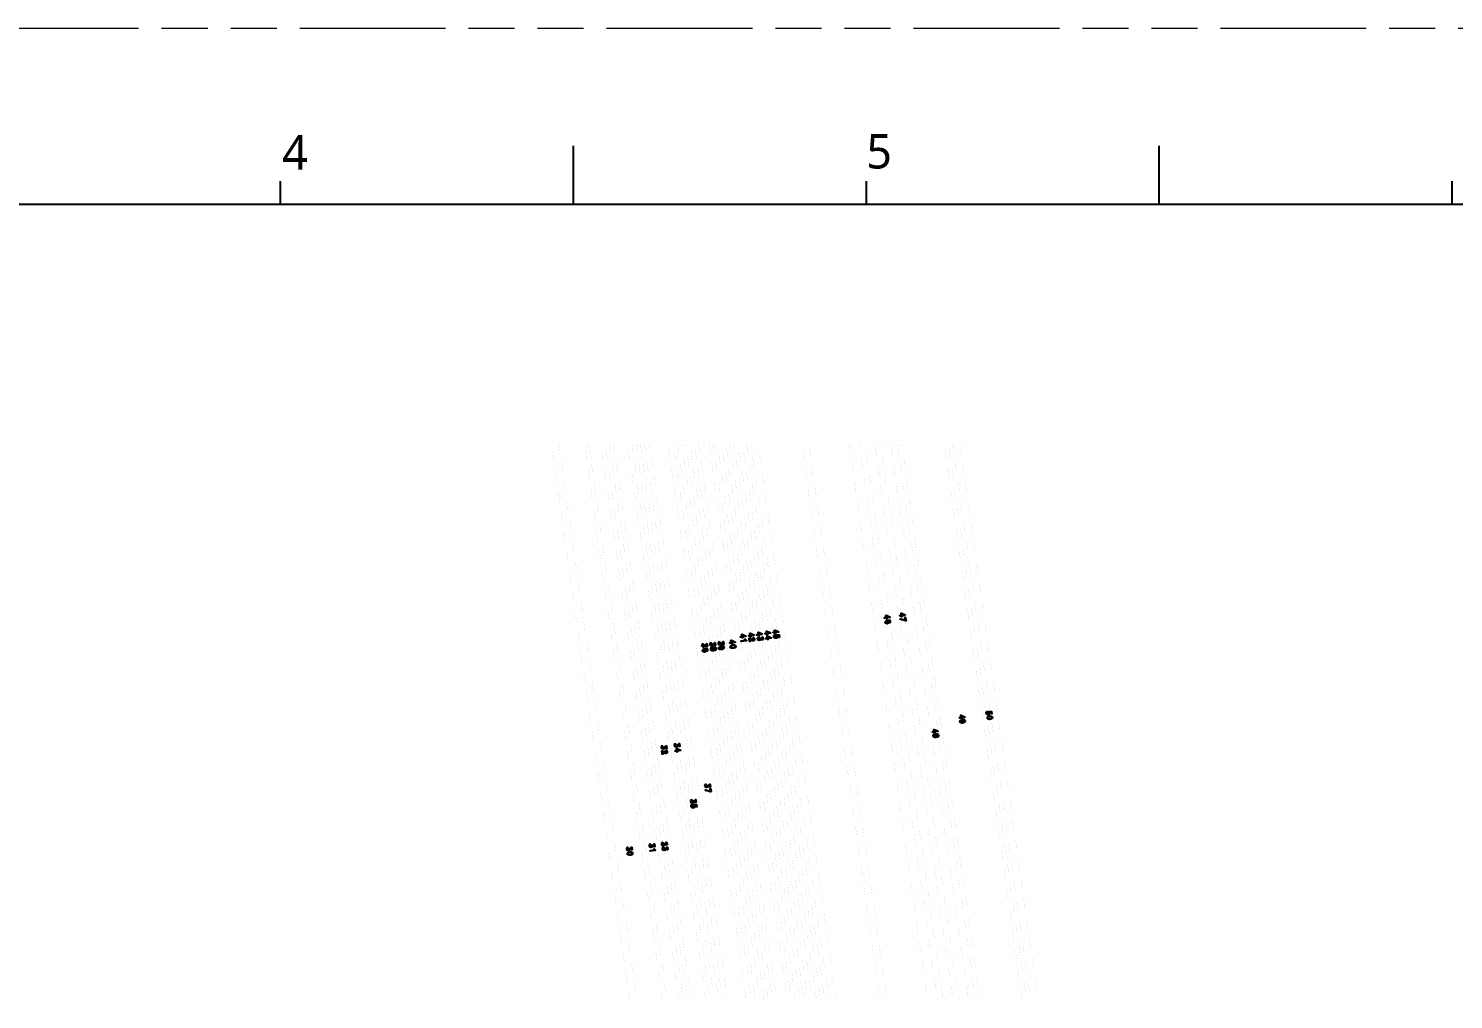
# Model space of a CAD drawing. Extents: x 176 to 489, y 37 to 258.
# Drawn here: x 302 to 394.9, y 195 to 258.2 of the extents above; entities that cross this region are included whole.
import ezdxf

# ---------------------------------------------------------------- set-up
doc = ezdxf.new("R2010")
doc.units = 0
doc.linetypes.add('PHANTOM', pattern=[29.5, 9.5, -1.5, 3, -1.5, 3, -1.5, 9.5])
doc.layers.get('0').update_dxf_attribs({"color": 10})
doc.layers.add('0PAPERF', color=2, linetype='PHANTOM', lineweight=5, plot=False)
doc.layers.add('b_area', color=3, linetype='Continuous')
doc.layers.add('DIM', color=3, linetype='Continuous', lineweight=5)
doc.styles.get("Standard").update_dxf_attribs({"font": 'txt.shx'})

msp = doc.modelspace()

# ---------------------------------------------------------------- linework, layer by layer
for p, q in [((337.548, 246.736), (337.548, 250.554)), ((375.733, 246.736), (375.733, 250.554)), ((318.456, 246.736), (318.456, 248.263)), ((356.641, 246.736), (356.641, 248.263)), ((394.825, 246.736), (394.825, 248.263)), ((479.594, 246.736), (184.812, 246.736))]:
    msp.add_line(p, q)
at = {"layer": '0PAPERF'}
msp.add_line((489.218, 258.195), (176.028, 258.195), dxfattribs=at)
at = {"layer": 'b_area'}
for p, q in [((358.076, 219.866), (357.96, 219.917)), ((359.072, 220.006), (358.956, 220.056)), ((347.985, 218.24), (347.869, 218.291)), ((348.492, 218.314), (348.744, 218.349)), ((348.685, 218.633), (348.569, 218.683)), ((349.221, 218.698), (349.105, 218.748)), ((349.756, 218.764), (349.64, 218.814)), ((350.291, 218.836), (350.175, 218.886)), ((350.335, 218.524), (350.219, 218.574)), ((350.825, 218.907), (350.71, 218.958)), ((362.957, 213.362), (362.841, 213.413)), ((361.199, 212.433), (361.083, 212.484)), ((344.428, 211.195), (344.312, 211.245)), ((342.557, 204.652), (342.808, 204.687))]:
    msp.add_line(p, q, dxfattribs=at)
at = {"layer": 'b_area', "const_width": 0.0015}
for points in [[(331.299, 194.952), (331.299, 231.174), (375.432, 231.174), (375.432, 194.952), (331.299, 194.952), (331.299, 231.174), (336.124, 231.174), (341.215, 194.952)], [(336.591, 231.174), (338.265, 231.174), (343.356, 194.952), (341.682, 194.952)], [(338.537, 231.174), (339.345, 231.174), (344.436, 194.952), (343.628, 194.952)], [(339.618, 231.174), (339.89, 231.174), (344.981, 194.952), (344.708, 194.952)], [(340.163, 231.174), (341.086, 231.174), (346.177, 194.952), (345.253, 194.952)], [(341.358, 231.174), (341.631, 231.174), (346.721, 194.952), (346.449, 194.952)], [(341.904, 231.174), (342.177, 231.174), (347.267, 194.952), (346.995, 194.952)], [(342.502, 231.174), (343.714, 231.174), (348.805, 194.952), (347.593, 194.952)], [(344.062, 231.174), (344.334, 231.174), (349.425, 194.952), (349.152, 194.952)], [(344.606, 231.174), (344.879, 231.174), (349.969, 194.952), (349.697, 194.952)], [(345.151, 231.174), (345.424, 231.174), (350.514, 194.952), (350.242, 194.952)], [(345.696, 231.174), (346.388, 231.174), (351.479, 194.952), (350.787, 194.952)], [(346.661, 231.174), (346.933, 231.174), (352.024, 194.952), (351.752, 194.952)], [(347.206, 231.174), (347.478, 231.174), (352.569, 194.952), (352.296, 194.952)], [(347.75, 231.174), (348.023, 231.174), (353.114, 194.952), (352.841, 194.952)], [(348.295, 231.174), (348.568, 231.174), (353.658, 194.952), (353.386, 194.952)], [(348.84, 231.174), (349.112, 231.174), (354.203, 194.952), (353.931, 194.952)], [(349.58, 231.174), (352.422, 231.174), (357.512, 194.952), (354.671, 194.952)], [(352.89, 231.174), (355.524, 231.174), (360.615, 194.952), (357.981, 194.952)], [(356.172, 231.174), (356.55, 231.174), (361.64, 194.952), (361.263, 194.952)], [(357.188, 231.174), (357.565, 231.174), (362.656, 194.952), (362.279, 194.952)], [(358.209, 231.174), (358.671, 231.174), (363.761, 194.952), (363.3, 194.952)], [(358.943, 231.174), (361.713, 231.174), (366.804, 194.952), (364.034, 194.952)], [(361.986, 231.174), (362.258, 231.174), (367.349, 194.952), (367.076, 194.952)], [(362.727, 231.174), (375.432, 231.174), (375.432, 194.952), (367.817, 194.952)]]:
    msp.add_lwpolyline(points, close=True, dxfattribs=at)
at = {"layer": 'b_area'}
for points in [[(358.839, 219.973), (358.92, 219.985), (358.906, 220.09, -0.59497), (358.937, 220.114), (359.162, 220.016, -0.768072), (359.157, 219.973), (358.971, 219.947), (358.977, 219.905, -1), (358.932, 219.899), (358.927, 219.94), (358.845, 219.929, -1)], [(357.843, 219.833), (357.924, 219.845), (357.91, 219.95, -0.59497), (357.941, 219.974), (358.166, 219.876, -0.768072), (358.161, 219.833), (357.975, 219.807), (357.981, 219.765, -1), (357.936, 219.759), (357.931, 219.8), (357.849, 219.789, -1)], [(347.752, 218.208), (347.834, 218.219), (347.819, 218.324, -0.59497), (347.851, 218.348), (348.076, 218.25, -0.768072), (348.07, 218.207), (347.885, 218.181), (347.891, 218.139, -1), (347.846, 218.133), (347.84, 218.175), (347.759, 218.163, -1)], [(348.452, 218.6), (348.534, 218.612), (348.519, 218.717, -0.59497), (348.551, 218.74), (348.775, 218.643, -0.768072), (348.77, 218.6), (348.585, 218.573), (348.59, 218.532, -1), (348.546, 218.526), (348.54, 218.567), (348.458, 218.556, -1)], [(348.988, 218.665), (349.069, 218.677), (349.055, 218.782, -0.59497), (349.086, 218.805), (349.311, 218.708, -0.768072), (349.306, 218.664), (349.12, 218.638), (349.126, 218.597, -1), (349.081, 218.591), (349.076, 218.632), (348.994, 218.621, -1)], [(349.523, 218.731), (349.605, 218.743), (349.59, 218.848, -0.59497), (349.622, 218.871), (349.847, 218.774, -0.768072), (349.841, 218.73), (349.656, 218.704), (349.662, 218.663, -1), (349.617, 218.657), (349.611, 218.698), (349.529, 218.687, -1)], [(350.058, 218.803), (350.14, 218.814), (350.125, 218.919, -0.59497), (350.157, 218.943), (350.381, 218.845, -0.768072), (350.376, 218.802), (350.19, 218.776), (350.196, 218.735, -1), (350.152, 218.728), (350.146, 218.77), (350.064, 218.758, -1)], [(350.102, 218.491), (350.183, 218.502), (350.169, 218.607, -0.59497), (350.2, 218.631), (350.425, 218.533, -0.768072), (350.42, 218.49), (350.234, 218.464), (350.24, 218.423, -1), (350.196, 218.416), (350.19, 218.458), (350.108, 218.446, -1)], [(350.593, 218.875), (350.674, 218.886), (350.66, 218.991, -0.59497), (350.691, 219.015), (350.916, 218.917, -0.768072), (350.911, 218.874), (350.725, 218.848), (350.731, 218.806, -1), (350.686, 218.8), (350.681, 218.841), (350.599, 218.83, -1)], [(347.815, 217.923), (347.817, 217.906), (347.832, 217.881, 0.272365), (348.078, 217.915, 0.311738), (348.068, 217.986, 0.272365), (347.822, 217.952)], [(362.724, 213.33), (362.805, 213.341), (362.791, 213.446, -0.59497), (362.823, 213.47), (363.047, 213.372, -0.768072), (363.042, 213.329), (362.856, 213.303), (362.862, 213.262, -1), (362.818, 213.255), (362.812, 213.297), (362.73, 213.285, -1)], [(364.545, 213.293), (364.548, 213.276), (364.562, 213.251, 0.272365), (364.808, 213.285, 0.311738), (364.798, 213.356, 0.272365), (364.552, 213.322)], [(360.966, 212.401), (361.048, 212.412), (361.033, 212.517, -0.59497), (361.065, 212.541), (361.29, 212.443, -0.768072), (361.284, 212.4), (361.099, 212.374), (361.104, 212.332, -1), (361.06, 212.326), (361.054, 212.368), (360.972, 212.356, -1)], [(344.195, 211.162), (344.277, 211.173), (344.262, 211.278, -0.59497), (344.294, 211.302), (344.518, 211.204, -0.768072), (344.513, 211.161), (344.327, 211.135), (344.333, 211.094, -1), (344.289, 211.087), (344.283, 211.129), (344.201, 211.117, -1)], [(341.096, 204.443), (341.098, 204.426), (341.112, 204.4, 0.272365), (341.359, 204.435, 0.311738), (341.349, 204.506, 0.272365), (341.102, 204.471)]]:
    msp.add_lwpolyline(points, format="xyb", close=True, dxfattribs=at)
for points in [[(358.174, 219.479, -1.486874), (358.171, 219.53, 0.775011), (358.074, 219.616, -0.886721), (357.927, 219.449), (357.895, 219.469, -0.130005), (357.887, 219.478), (357.866, 219.514, -0.095048), (357.864, 219.522, -0.355115), (358.136, 219.658)], [(358.869, 219.694, -1), (358.88, 219.737), (359.178, 219.662)], [(359.178, 219.662), (359.157, 219.807, -1), (359.202, 219.814), (359.227, 219.635, -0.537552), (359.199, 219.61), (358.869, 219.694)], [(347.303, 218.138), (347.289, 218.237, -1), (347.333, 218.244), (347.353, 218.104, -0.603103), (347.321, 218.08), (347.229, 218.123, -0.719362), (346.987, 218.117)], [(347.043, 218.25, -1), (347.066, 218.211, 0.637767), (347.071, 218.085)], [(348.721, 218.377, -1.522455), (348.773, 218.384), (348.819, 218.354, -0.699872), (348.81, 218.313), (348.498, 218.269, -1), (348.492, 218.314)], [(348.744, 218.349, -0.070644), (348.74, 218.354), (348.721, 218.377)], [(348.994, 218.455, -0.649537), (349.029, 218.477), (349.193, 218.372, 0.341377), (349.322, 218.39)], [(349.046, 218.413), (349.064, 218.283, -1), (349.02, 218.277), (348.994, 218.455)], [(349.365, 218.379, -0.419959), (349.171, 218.333), (349.046, 218.413)], [(349.322, 218.39, 0.57065), (349.259, 218.457, -1), (349.253, 218.501)], [(349.859, 218.44), (349.845, 218.54, -1), (349.89, 218.546), (349.91, 218.406, -0.603103), (349.877, 218.382), (349.786, 218.425, -0.717506), (349.544, 218.419)], [(349.6, 218.552, -1), (349.623, 218.513, 0.637765), (349.628, 218.387)], [(349.628, 218.387, 0.372954), (349.74, 218.427), (349.736, 218.459, -0.59585), (349.767, 218.483), (349.859, 218.44)], [(350.697, 218.53, 0.818559), (350.79, 218.661, -0.737724), (350.801, 218.702), (350.936, 218.709, -0.392792), (350.959, 218.689), (350.977, 218.562, -1), (350.933, 218.556), (350.918, 218.663), (350.85, 218.66, -0.646503), (350.732, 218.48), (350.686, 218.486, -0.113175), (350.677, 218.49), (350.645, 218.51, -0.129929), (350.637, 218.519), (350.616, 218.555, -0.095048), (350.614, 218.563, -0.436462), (350.669, 218.695)], [(350.669, 218.695, -1), (350.693, 218.657, 0.637765), (350.697, 218.53)], [(346.232, 218.005), (346.218, 218.104, -1), (346.262, 218.111), (346.282, 217.97, -0.603103), (346.25, 217.947), (346.158, 217.989, -0.719362), (345.917, 217.984)], [(345.972, 218.117, -1), (345.996, 218.078, 0.637767), (346, 217.951)], [(346.271, 217.63, -1.486874), (346.267, 217.68, 0.775011), (346.171, 217.766, -0.886721), (346.024, 217.599), (345.991, 217.62, -0.130005), (345.983, 217.628), (345.963, 217.664, -0.095048), (345.96, 217.672, -0.355115), (346.233, 217.808)], [(346, 217.951, 0.372888), (346.112, 217.992), (346.108, 218.024, -0.603103), (346.14, 218.047), (346.232, 218.005)], [(346.767, 218.071), (346.753, 218.17, -1), (346.798, 218.177), (346.818, 218.036, -0.603103), (346.785, 218.013), (346.694, 218.055, -0.719362), (346.452, 218.05)], [(346.508, 218.183, -1), (346.531, 218.144, 0.637767), (346.536, 218.017)], [(346.824, 217.87, -0.461965), (346.798, 217.693, -0.324757), (346.707, 217.716, -0.620664), (346.498, 217.725)], [(346.536, 218.017, 0.372888), (346.648, 218.058), (346.643, 218.09, -0.603103), (346.676, 218.113), (346.767, 218.071)], [(346.79, 217.84, 0.425161), (346.726, 217.813), (346.722, 217.783)], [(346.722, 217.783), (346.734, 217.755, 0.425114), (346.803, 217.746)], [(347.026, 217.843, -0.095051), (347.026, 217.852), (347.036, 217.892, -0.204834), (347.046, 217.906), (347.074, 217.923)], [(347.386, 217.868, -0.421134), (347.052, 217.774), (347.032, 217.81, -0.095048), (347.029, 217.818), (347.026, 217.843)], [(347.074, 217.923, -1.48653), (347.077, 217.873, 0.775532), (347.174, 217.787)], [(347.071, 218.085, 0.372888), (347.183, 218.125), (347.179, 218.157, -0.603103), (347.211, 218.18), (347.303, 218.138)], [(347.77, 217.921, -0.330097), (348.044, 218.044, -0.535554), (348.112, 217.885)], [(348.112, 217.885, -0.393529), (347.773, 217.896), (347.77, 217.921)], [(364.544, 213.545, 0.818316), (364.636, 213.676, -0.737724), (364.647, 213.717), (364.782, 213.723, -0.392792), (364.806, 213.704), (364.824, 213.577, -1), (364.779, 213.57), (364.764, 213.678), (364.696, 213.675, -0.645749), (364.579, 213.495), (364.533, 213.501, -0.111977), (364.524, 213.504), (364.49, 213.526, -0.125313), (364.483, 213.534), (364.463, 213.57, -0.095048), (364.46, 213.578, -0.436271), (364.516, 213.71)], [(364.516, 213.71, -1), (364.539, 213.672, 0.637767), (364.544, 213.545)], [(362.74, 213.056, -0.095051), (362.74, 213.065), (362.749, 213.105, -0.204834), (362.76, 213.119), (362.788, 213.136)], [(363.1, 213.081, -0.421134), (362.766, 212.987), (362.746, 213.023, -0.095048), (362.743, 213.031), (362.74, 213.056)], [(362.788, 213.136, -1.48653), (362.791, 213.085, 0.775532), (362.888, 212.999)], [(364.5, 213.291, -0.330097), (364.774, 213.414, -0.535554), (364.842, 213.255)], [(364.842, 213.255, -0.393529), (364.504, 213.266), (364.5, 213.291)], [(361.315, 212.221, -0.461965), (361.289, 212.043, -0.324757), (361.198, 212.067, -0.620664), (360.989, 212.076)], [(361.281, 212.191, 0.425161), (361.217, 212.164), (361.213, 212.133)], [(361.213, 212.133), (361.225, 212.105, 0.425114), (361.294, 212.097)], [(343.593, 211.353), (343.579, 211.452, -1), (343.624, 211.458), (343.643, 211.318, -0.603103), (343.611, 211.295), (343.519, 211.337, -0.719362), (343.278, 211.332)], [(343.307, 211.122, -0.649537), (343.342, 211.144), (343.506, 211.039, 0.341377), (343.635, 211.057)], [(343.359, 211.08), (343.377, 210.95, -1), (343.333, 210.944), (343.307, 211.122)], [(343.334, 211.464, -1), (343.357, 211.426, 0.637767), (343.362, 211.299)], [(343.678, 211.045, -0.419959), (343.484, 211), (343.359, 211.08)], [(343.362, 211.299, 0.372888), (343.474, 211.34), (343.469, 211.372, -0.603103), (343.502, 211.395), (343.593, 211.353)], [(343.635, 211.057, 0.57065), (343.572, 211.123, -1), (343.566, 211.168)], [(344.443, 211.495), (344.429, 211.594, -1), (344.474, 211.6), (344.494, 211.46, -0.603103), (344.461, 211.437), (344.37, 211.479, -0.719362), (344.128, 211.474)], [(344.184, 211.606, -1), (344.207, 211.568, 0.637767), (344.212, 211.441)], [(344.212, 211.441, 0.372888), (344.324, 211.482), (344.32, 211.514, -0.603103), (344.352, 211.537), (344.443, 211.495)], [(346.428, 208.858), (346.414, 208.957, -1), (346.458, 208.964), (346.478, 208.824, -0.603103), (346.446, 208.8), (346.354, 208.843, -0.719362), (346.112, 208.837)], [(346.168, 208.97, -1), (346.191, 208.931, 0.637767), (346.196, 208.804)], [(346.166, 208.557, -1), (346.177, 208.601), (346.474, 208.526)], [(346.474, 208.526), (346.454, 208.671, -1), (346.498, 208.677), (346.524, 208.499, -0.537552), (346.495, 208.474), (346.166, 208.557)], [(346.196, 208.804, 0.372888), (346.308, 208.845), (346.304, 208.877, -0.603103), (346.336, 208.9), (346.428, 208.858)], [(345.502, 207.85), (345.488, 207.949, -1), (345.532, 207.956), (345.552, 207.816, -0.603103), (345.52, 207.792), (345.428, 207.835, -0.719362), (345.186, 207.829)], [(345.314, 207.485, 0.818559), (345.406, 207.615, -0.737724), (345.417, 207.657), (345.552, 207.663, -0.392792), (345.576, 207.644), (345.594, 207.516, -1), (345.549, 207.51), (345.534, 207.617), (345.466, 207.614, -0.646503), (345.349, 207.434), (345.303, 207.441, -0.113175), (345.294, 207.444), (345.261, 207.465, -0.129929), (345.253, 207.473), (345.233, 207.509, -0.095048), (345.23, 207.517, -0.436462), (345.286, 207.65)], [(345.242, 207.962, -1), (345.265, 207.923, 0.637767), (345.27, 207.797)], [(345.27, 207.797, 0.372888), (345.382, 207.837), (345.378, 207.869, -0.603103), (345.41, 207.892), (345.502, 207.85)], [(345.286, 207.65, -1), (345.309, 207.611, 0.637765), (345.314, 207.485)], [(341.325, 204.748), (341.311, 204.847, -1), (341.356, 204.854), (341.376, 204.714, -0.603103), (341.343, 204.69), (341.252, 204.733, -0.719362), (341.01, 204.727)], [(341.05, 204.441, -0.330097), (341.325, 204.564, -0.535554), (341.392, 204.404)], [(341.392, 204.404, -0.393529), (341.054, 204.415), (341.05, 204.441)], [(341.066, 204.86, -1), (341.089, 204.821, 0.637767), (341.094, 204.695)], [(341.094, 204.695, 0.372888), (341.206, 204.735), (341.201, 204.767, -0.603103), (341.234, 204.79), (341.325, 204.748)], [(342.809, 204.96), (342.795, 205.059, -1), (342.839, 205.065), (342.859, 204.925, -0.603103), (342.827, 204.902), (342.735, 204.944, -0.719362), (342.494, 204.939)], [(342.549, 205.071, -1), (342.573, 205.033, 0.637767), (342.577, 204.906)], [(342.786, 204.715, -1.522455), (342.837, 204.722), (342.884, 204.693, -0.699872), (342.875, 204.651), (342.563, 204.607, -1), (342.557, 204.652)], [(342.577, 204.906, 0.372888), (342.689, 204.946), (342.685, 204.978, -0.603103), (342.717, 205.002), (342.809, 204.96)], [(342.808, 204.687, -0.070644), (342.804, 204.692), (342.786, 204.715)], [(343.606, 205.072), (343.592, 205.171, -1), (343.636, 205.177), (343.656, 205.037, -0.603103), (343.624, 205.014), (343.532, 205.056, -0.719362), (343.29, 205.051)], [(343.346, 205.183, -1), (343.369, 205.145, 0.637767), (343.374, 205.018)], [(343.649, 204.76), (343.635, 204.859, -1), (343.68, 204.865), (343.7, 204.725, -0.603103), (343.667, 204.702), (343.576, 204.744, -0.717506), (343.334, 204.739)], [(343.374, 205.018, 0.372888), (343.486, 205.058), (343.482, 205.09, -0.603103), (343.514, 205.114), (343.606, 205.072)], [(343.39, 204.871, -1), (343.413, 204.833, 0.637765), (343.418, 204.706)], [(343.418, 204.706, 0.372954), (343.53, 204.746), (343.526, 204.778, -0.59585), (343.557, 204.802), (343.649, 204.76)]]:
    msp.add_lwpolyline(points, format="xyb", dxfattribs=at)
for points in [[(357.96, 219.917), (357.969, 219.851), (358.076, 219.866)], [(358.956, 220.056), (358.965, 219.991), (359.072, 220.006)], [(347.869, 218.291), (347.879, 218.225), (347.985, 218.24)], [(348.569, 218.683), (348.578, 218.618), (348.685, 218.633)], [(349.105, 218.748), (349.114, 218.683), (349.221, 218.698)], [(349.64, 218.814), (349.649, 218.749), (349.756, 218.764)], [(350.175, 218.886), (350.184, 218.821), (350.291, 218.836)], [(350.219, 218.574), (350.228, 218.509), (350.335, 218.524)], [(350.71, 218.958), (350.719, 218.892), (350.825, 218.907)], [(362.841, 213.413), (362.85, 213.348), (362.957, 213.362)], [(361.083, 212.484), (361.092, 212.418), (361.199, 212.433)], [(344.312, 211.245), (344.321, 211.18), (344.428, 211.195)]]:
    msp.add_lwpolyline(points, dxfattribs=at)
for centre, radius in [((357.982, 219.545), 0.0677), ((346.078, 217.695), 0.0677), ((346.605, 217.765), 0.0695), ((347.266, 217.858), 0.0677), ((362.98, 213.071), 0.0677), ((361.097, 212.116), 0.0695)]:
    msp.add_circle(centre, radius, dxfattribs=at)
for centre, radius, start, end in [((358.116, 219.56), 0.0996, 305.86659, 78.13206), ((347.077, 218.158), 0.0981, 110.05825, 204.33314), ((349.271, 218.404), 0.0984, 344.82196, 100.23751), ((349.634, 218.46), 0.0981, 110.04181, 204.35305), ((346.006, 218.024), 0.0981, 110.05825, 204.33314), ((346.212, 217.711), 0.0996, 305.86659, 78.13206), ((346.541, 218.09), 0.0981, 110.05825, 204.33314), ((346.597, 217.779), 0.113, 34.7252, 208.24454), ((346.768, 217.803), 0.0876, 49.85312, 153.27236), ((346.713, 217.782), 0.0959, 338.4527, 37.56287), ((347.253, 217.856), 0.105, 98.10537, 221.36394), ((347.273, 217.851), 0.115, 8.71368, 107.55878), ((362.966, 213.069), 0.105, 98.10537, 221.36394), ((362.986, 213.063), 0.115, 8.71368, 107.55878), ((361.088, 212.129), 0.113, 34.7252, 208.24454), ((361.259, 212.154), 0.0876, 49.85312, 153.27236), ((361.205, 212.132), 0.0959, 338.4527, 37.56287), ((343.367, 211.372), 0.0981, 110.05825, 204.33314), ((343.584, 211.071), 0.0984, 344.82196, 100.23751), ((344.218, 211.514), 0.0981, 110.05825, 204.33314), ((346.202, 208.878), 0.0981, 110.05825, 204.33314), ((345.276, 207.87), 0.0981, 110.05825, 204.33314), ((341.099, 204.768), 0.0981, 110.05825, 204.33314), ((342.583, 204.979), 0.0981, 110.05825, 204.33314), ((343.38, 205.091), 0.0981, 110.05825, 204.33314), ((343.424, 204.779), 0.0981, 110.04181, 204.35305)]:
    msp.add_arc(centre, radius, start, end, dxfattribs=at)

# ---------------------------------------------------------------- texts
at = {"layer": 'DIM', "char_height": 2.24088, "width": 1.36432, "attachment_point": 1}
for s, insert in [('{\\fMicrosoft JhengHei|b0|i0|c136|p0;\\C0;4}', (318.569, 251.24)), ('{\\fMicrosoft JhengHei|b0|i0|c136|p0;\\C0;5}', (356.641, 251.316))]:
    msp.add_mtext(s, dxfattribs=dict(at, insert=insert))

doc.saveas('drawing.dxf')
